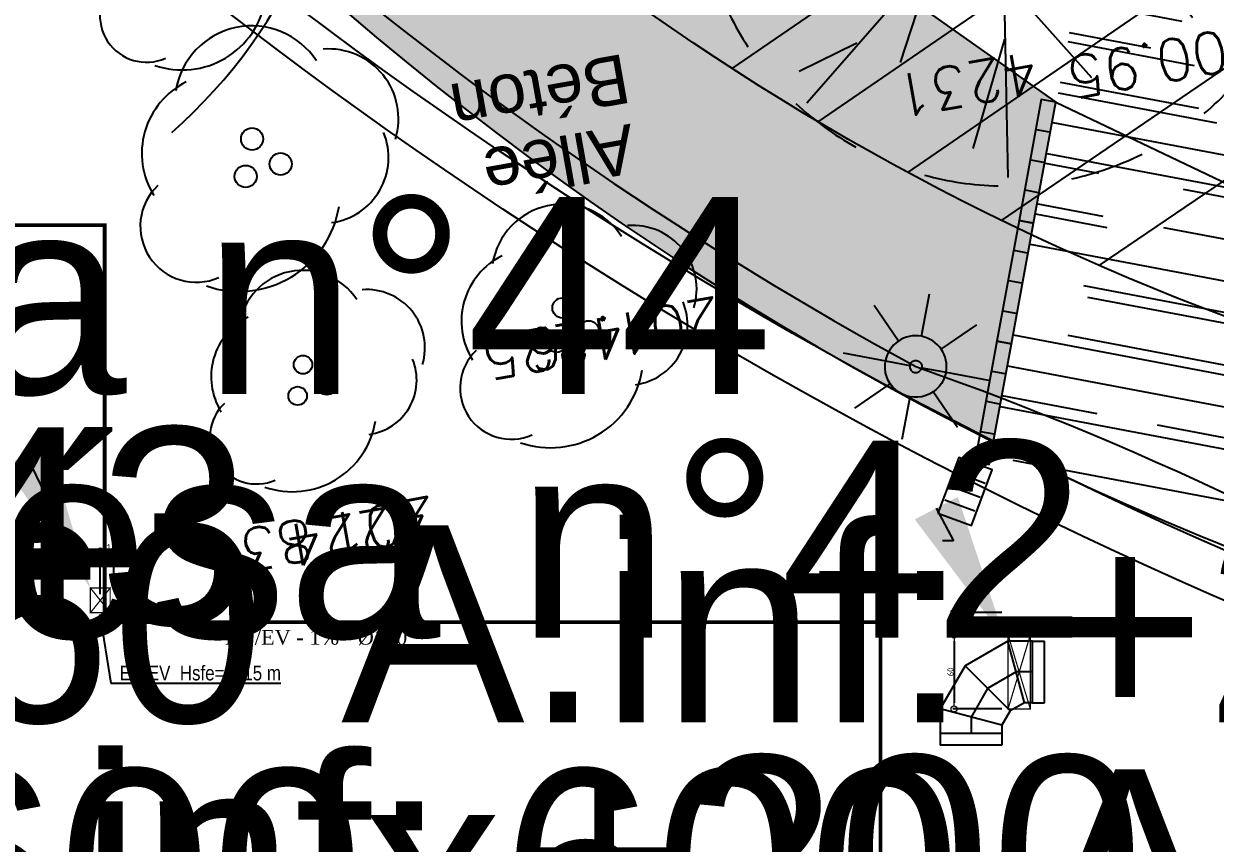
# Model space of a CAD drawing. Extents: x -2313930 to 3286427, y -3858277 to 2572692.
# Drawn here: x 475589 to 485261, y -326535 to -319879 of the extents above; entities that cross this region are included whole.
import ezdxf
from ezdxf import colors
from ezdxf.entities.mleader import LeaderData, LeaderLine
from ezdxf.enums import TextEntityAlignment as Align
from ezdxf.lldxf.tags import DXFTag
from ezdxf.math import Vec2, Vec3

# ---------------------------------------------------------------- set-up
doc = ezdxf.new("R2010")
doc.units = 0
doc.linetypes.add('prlm_eu', pattern=[2, 1.25, -0.25, 0.25, -0.25])
for name, color, linetype, lineweight in [('_GAZELEC-RESERVATION', 1, 'Continuous', 18), ('_GAZELEC-RESERVATION 2', 132, 'Continuous', 18), ('Fond topo - P', 252, 'Continuous', 50), ('Fond topo - VOI', 252, 'Continuous', 25)]:
    doc.layers.add(name, color=color, linetype=linetype, lineweight=lineweight)
for name, color, linetype in [('Fond topo - ASS', 252, 'Continuous'), ('Fond topo - ESPACE_BOISE', 252, 'Continuous'), ('Fond topo - VEG', 252, 'Continuous'), ('Fond topo - VOI_TXT', 252, 'Continuous'), ('Fond topo - Z_500', 252, 'Continuous'), ('prlm-EAU-EUEV', 25, 'Continuous'), ('prlm-VMC', 93, 'Continuous'), ('prlm-VRD', 2, 'Continuous'), ('SA - arbre', 252, 'Continuous'), ('SA - arbuste', 252, 'Continuous'), ('SA - béton balayé', 252, 'Continuous'), ('SA - EBC', 252, 'Continuous'), ('SA - ECL-réso', 252, 'Eclairage public'), ('SA - EP-réso', 252, 'EP'), ('SA - EU-réso', 252, 'EU'), ('SA - limite revêtement', 252, 'Continuous')]:
    doc.layers.add(name, color=color, linetype=linetype)
for name, color, linetype, plot in [('Fond topo - N', 252, 'Continuous', False), ('Fond topo - NCACHE', 252, 'Continuous', False), ('Fond topo - ZCACHE', 252, 'Continuous', False)]:
    doc.layers.add(name, color=color, linetype=linetype, plot=plot)
doc.styles.add('2000_ARIAL', font='arial.ttf', dxfattribs={"height": 0.400000006})
doc.styles.add('ISO', font='isocp2.shx')
doc.styles.add('Lignes', font='arial.ttf', dxfattribs={"height": 0.35})
doc.styles.add('prlm-eau-euev', font='pala.ttf', dxfattribs={"height": 18})
doc.styles.add('SIMPLEX', font='simplex_.ttf', dxfattribs={"height": 1.25})
doc.styles.get("Standard").update_dxf_attribs({"font": 'arial.ttf'})
tags = doc.linetypes.add('Eclairage public', pattern='A,5,-0.25,["ECL",Lignes,S=1,R=0,X=0,Y=-0.18],-1.25', length=6.5).pattern_tags.tags
tags[15:16] = [DXFTag(74, 4), DXFTag(75, 0), DXFTag(340, '0'), DXFTag(46, 0.0), DXFTag(50, 0.0), DXFTag(44, 0.0), DXFTag(45, 0.0)]
tags[4:5] = [DXFTag(74, 4), DXFTag(75, 0), DXFTag(340, '0'), DXFTag(46, 0.0), DXFTag(50, 0.0), DXFTag(44, 0.0), DXFTag(45, 0.0)]
tags = doc.linetypes.add('EP', pattern='A,5,-0.25,["EP",Lignes,S=1,R=0,X=0,Y=-0.18],-1.25', length=6.5).pattern_tags.tags
tags[15:16] = [DXFTag(74, 4), DXFTag(75, 0), DXFTag(340, '0'), DXFTag(46, 0.0), DXFTag(50, 0.0), DXFTag(44, 0.0), DXFTag(45, 0.0)]
tags[4:5] = [DXFTag(74, 4), DXFTag(75, 0), DXFTag(340, '0'), DXFTag(46, 0.0), DXFTag(50, 0.0), DXFTag(44, 0.0), DXFTag(45, 0.0)]
tags = doc.linetypes.add('EU', pattern='A,5,-0.25,["EU",Lignes,S=1,R=0,X=0,Y=-0.18],-1.25', length=6.5).pattern_tags.tags
tags[15:16] = [DXFTag(74, 4), DXFTag(75, 0), DXFTag(340, '0'), DXFTag(46, 0.0), DXFTag(50, 0.0), DXFTag(44, 0.0), DXFTag(45, 0.0)]
tags[4:5] = [DXFTag(74, 4), DXFTag(75, 0), DXFTag(340, '0'), DXFTag(46, 0.0), DXFTag(50, 0.0), DXFTag(44, 0.0), DXFTag(45, 0.0)]
tags = doc.linetypes.add('L1', pattern=[1.0000000298023224, 0.6000000238418579, -0.4000000059604645]).pattern_tags.tags
tags[6:7] = [DXFTag(74, 4), DXFTag(75, 0), DXFTag(340, '0'), DXFTag(46, 0.0), DXFTag(50, 0.0), DXFTag(44, 0.0), DXFTag(45, 0.0)]
tags[4:5] = [DXFTag(74, 4), DXFTag(75, 0), DXFTag(340, '0'), DXFTag(46, 0.0), DXFTag(50, 0.0), DXFTag(44, 0.0), DXFTag(45, 0.0)]
tags = doc.linetypes.add('L16', pattern=[0.37500001490116125, 0.300000011920929, -0.07500000298023224]).pattern_tags.tags
tags[6:7] = [DXFTag(74, 4), DXFTag(75, 0), DXFTag(340, '0'), DXFTag(46, 0.0), DXFTag(50, 0.0), DXFTag(44, 0.0), DXFTag(45, 0.0)]
tags[4:5] = [DXFTag(74, 4), DXFTag(75, 0), DXFTag(340, '0'), DXFTag(46, 0.0), DXFTag(50, 0.0), DXFTag(44, 0.0), DXFTag(45, 0.0)]
doc.dimstyles.new('50_INT', dxfattribs={"dimtxt": 50, "dimasz": 50, "dimexe": 10, "dimexo": 50, "dimgap": 5, "dimtad": 1, "dimdec": 0, "dimlfac": 0.1, "dimdsep": 46, "dimtxsty": 'ISO', "dimblk1": 'DOTBLANK', "dimblk2": 'DOTBLANK', "dimsah": 1, "dimcen": 25, "dimclrd": 4, "dimclre": 4, "dimadec": 0, "dimazin": 0, "dimtfac": 1, "dimtdec": 0, "dimtmove": 2, "dimatfit": 3, "dimldrblk": 'DOTBLANK', "dimfxl": 50, "dimtolj": 1, "dimtzin": 0, "dimarcsym": 0})
doc.dimstyles.new('ISO-25', dxfattribs={"dimtxt": 2.5, "dimasz": 2.5, "dimexe": 1.25, "dimexo": 0.625, "dimtad": 1, "dimtxsty": 'Standard', "dimcen": 2.5, "dimadec": 0, "dimazin": 0, "dimtfac": 1, "dimtmove": 0, "dimatfit": 3, "dimfxl": 1, "dimarcsym": 0})
pattern_1 = [(349.2763985886067, (-277130161.1279894, -473864756.7787022), (117.3825536141096, 28.65896207176165), [749.9999999999999, -99.99999999999999, 250, -49.99999999999999]), (349.2763985886067, (-277130091.1375459, -473864744.5890418), (-36.75306622226226, 74.64222748057564), [150, -16.5, 299.9999999999999, -37.49999999999999]), (349.2763985886067, (-277130128.6565508, -473864719.6726964), (261.6928111209335, -15.46358973923611), [399.9999999999999, -69.99999999999999, 200, -49.99999999999999])]

# ---------------------------------------------------------------- blocks, each defined once
blk = doc.blocks.new('xi.c500-90')
at = {"layer": 'prlm-VMC'}
for p, q in [((29.903810567665, 84.523809523811), (-4.903810567668188, 64.42762009147555)), ((43.30127018922349, 34.52380952380963), (29.903810567665, 84.52380952380963)), ((50, 84.523809523811), (29.903810567665, 84.523809523811)), ((50, 84.52380952380963), (59.52380952381009, 84.52380952380963)), ((50, 34.52380952380963), (50, 84.52380952380963)), ((59.52380952381009, 34.52380952380963), (59.52380952381009, 84.52380952380963)), ((-4.903810567668188, 64.42762009147555), (-25, 29.61999895614372)), ((31.69872981077606, 27.82507971303176), (-4.90381056766546, 64.42762009147646)), ((36.60254037844106, 59.523809523811), (13.39745962155575, 46.12634990225388)), ((50, 59.523809523811), (36.60254037844106, 59.523809523811)), ((13.39745962155575, 46.12634990225388), (0, 22.92126914536493)), ((25, 16.22253933458796), (-25, 29.61999895614326)), ((-25, 29.61999895614372), (-25, 9.523809523810996)), ((43.30127018921712, 34.523809523811), (31.69872981077606, 27.82507971303039)), ((50, 34.523809523811), (43.30127018921712, 34.523809523811)), ((50, 34.52380952380963), (59.52380952381009, 34.52380952380963)), ((0, 22.92126914536493), (0, 9.523809523810996)), ((31.69872981077606, 27.82507971303039), (25, 16.22253933458705)), ((25, 16.22253933458705), (25, 9.523809523810996)), ((-25, 9.523809523810996), (-25, 0)), ((25, 9.523809523809632), (-25, 9.523809523809632)), ((25, 0), (-25, 0)), ((25, 9.523809523809632), (25, 0))]:
    blk.add_line(p, q, dxfattribs=at)
blk = doc.blocks.new('_DOTBLANK')
at = {"color": 0, "linetype": 'ByBlock'}
blk.add_line((-0.5, 0), (-1, 0), dxfattribs=at)
blk.add_circle((0, 0), 0.5, dxfattribs=at)
blk = doc.blocks.new('*D190')
at = {"layer": '_GAZELEC-RESERVATION 2', "color": 4, "lineweight": -2, "transparency": 16777216}
for p, q in [((476160.11288038, -324160.7908965196), (476110.11288038, -324160.7908965196)), ((476210.11288038, -324512.7069850537), (476210.11288038, -324150.7908965196)), ((476210.11288038, -324160.7908965196), (476320.1066059944, -324160.7908965196)), ((476320.1066059944, -324412.7000838377), (476320.1066059944, -324150.7908965196)), ((476370.1066059944, -324160.7908965196), (476420.1066059944, -324160.7908965196))]:
    blk.add_line(p, q, dxfattribs=at)
at = {"layer": '_GAZELEC-RESERVATION 2', "color": 4, "lineweight": -2, "transparency": 16777216, "xscale": 50, "yscale": 50, "zscale": 50}
blk.add_blockref('_DOTBLANK', (476210.11288038, -324160.7908965196), dxfattribs=at)
at = {"layer": '_GAZELEC-RESERVATION 2', "color": 4, "lineweight": -2, "transparency": 16777216, "xscale": 50, "yscale": 50, "zscale": 50, "rotation": 180}
blk.add_blockref('_DOTBLANK', (476320.1066059944, -324160.7908965196), dxfattribs=at)
at = {"layer": '_GAZELEC-RESERVATION 2', "color": 0, "transparency": 16777216, "insert": (476265.1097431872, -324130.7908965196), "char_height": 50, "attachment_point": 5, "style": 'ISO'}
blk.add_mtext('\\A1;11', dxfattribs=at)
blk = doc.blocks.new('*D192')
at = {"layer": '_GAZELEC-RESERVATION 2', "color": 4, "lineweight": -2, "transparency": 16777216}
for p, q in [((483530.3035694594, -324844.1895490258), (483131.8425151459, -324844.1895490258)), ((483141.8425151459, -324894.1895490258), (483141.8425151459, -325394.2008422466)), ((483530.3035694594, -325444.2008422466), (483131.8425151459, -325444.2008422466))]:
    blk.add_line(p, q, dxfattribs=at)
at = {"layer": '_GAZELEC-RESERVATION 2', "color": 4, "lineweight": -2, "transparency": 16777216, "xscale": 50, "yscale": 50, "zscale": 50}
for p, rotation in [((483141.8425151459, -324844.1895490258), 90), ((483141.8425151459, -325444.2008422466), 270)]:
    blk.add_blockref('_DOTBLANK', p, dxfattribs=dict(at, rotation=rotation))
at = {"layer": '_GAZELEC-RESERVATION 2', "color": 0, "transparency": 16777216, "insert": (483111.842515146, -325144.1951956362), "char_height": 50, "attachment_point": 5, "rotation": 90, "style": 'ISO'}
blk.add_mtext('\\A1;60', dxfattribs=at)
blk = doc.blocks.new('*D193')
at = {"layer": '_GAZELEC-RESERVATION 2', "color": 4, "lineweight": -2, "transparency": 16777216}
for p, q in [((483530.2733341438, -324662.2445805236), (483131.8425151459, -324662.2445805236)), ((483141.8425151459, -324794.2008422466), (483141.8425151459, -324712.2445805236)), ((483530.3035694594, -324844.2008422466), (483131.8425151459, -324844.2008422466))]:
    blk.add_line(p, q, dxfattribs=at)
at = {"layer": '_GAZELEC-RESERVATION 2', "color": 4, "lineweight": -2, "transparency": 16777216, "xscale": 50, "yscale": 50, "zscale": 50}
for p, rotation in [((483141.8425151459, -324662.2445805236), 90), ((483141.8425151459, -324844.2008422466), 270)]:
    blk.add_blockref('_DOTBLANK', p, dxfattribs=dict(at, rotation=rotation))
at = {"layer": '_GAZELEC-RESERVATION 2', "color": 0, "transparency": 16777216, "insert": (483111.842515146, -324753.2227113851), "char_height": 50, "attachment_point": 5, "rotation": 90, "style": 'ISO'}
blk.add_mtext('\\A1;18', dxfattribs=at)
blk = doc.blocks.new('Candélabre', base_point=(-13.42592592600001, -9.391534390999993))
for points in [[(-13.67592592600001, -9.391534390999993, -1), (-13.17592592600001, -9.391534390999993), (-13.37592592600001, -9.391534390999993, 1), (-13.475925926, -9.391534390999993)], [(-13.67592592600001, -9.391534390999993, -1), (-13.17592592600001, -9.391534390999993), (-13.37592592600001, -9.391534390999993, 1), (-13.475925926, -9.391534390999993)], [(-13.67592592600001, -9.391534390999993), (-13.475925926, -9.391534390999993, 1), (-13.37592592600001, -9.391534390999993), (-13.17592592600001, -9.391534390999993, -1)], [(-13.67592592600001, -9.391534390999993), (-13.475925926, -9.391534390999993, 1), (-13.37592592600001, -9.391534390999993), (-13.17592592600001, -9.391534390999993, -1)]]:
    blk.add_hatch(color=250).paths.add_polyline_path(points)
at = {"linetype": 'Continuous', "flags": 128}
for points in [[(-13.42592592600001, -9.141534390999993), (-13.42592592600001, -8.791534391999988)], [(-13.60270262100001, -9.214757695999992), (-13.850189994, -8.967270322999994)], [(-13.24914923200001, -9.214757696999996), (-13.001661857, -8.96727032199999)], [(-14.02592592600001, -9.391534390999993), (-13.67592592600001, -9.391534390999993)], [(-13.17592592600001, -9.391534390999993), (-12.825925927, -9.391534390999993)], [(-13.85018999600001, -9.815798461), (-13.60270262200001, -9.568311086999998)], [(-13.00166185800001, -9.815798458999993), (-13.249149231, -9.568311085999994)], [(-13.42592592600001, -9.991534390999988), (-13.42592592600001, -9.641534390999993)]]:
    blk.add_lwpolyline(points, dxfattribs=at)
for points in [[(-13.67592592600001, -9.391534390999993), (-13.475925926, -9.391534390999993, -1), (-13.37592592600001, -9.391534390999993), (-13.17592592600001, -9.391534390999993, 1)], [(-13.67592592600001, -9.391534390999993), (-13.475925926, -9.391534390999993, 1), (-13.37592592600001, -9.391534390999993), (-13.17592592600001, -9.391534390999993, -1)]]:
    blk.add_lwpolyline(points, format="xyb", close=True, dxfattribs=at)
blk = doc.blocks.new('ASS07')
at = {"ltscale": 2}
for p, q in [((-0.25, -0.45), (-0.25, 0.4500000000000001)), ((0, -0.45), (0, 0.4500000000000001)), ((0.25, -0.45), (0.25, 0.4500000000000001))]:
    blk.add_line(p, q, dxfattribs=at)
at = {"ltscale": 2, "flags": 128}
blk.add_lwpolyline([(0.5, -0.5), (0.5, 0.5), (-0.5, 0.5), (-0.5, -0.5)], close=True, dxfattribs=at)
blk = doc.blocks.new('PTOPO')
at = {"layer": 'Fond topo - NCACHE', "style": 'SIMPLEX'}
blk.add_attdef('MAT', text='', height=0.34, dxfattribs=at).set_placement((0.09999999986030161, -0.09999999962747097), align=Align.TOP_LEFT)
at = {"layer": 'Fond topo - ZCACHE', "style": 'SIMPLEX'}
blk.add_attdef('ALT', (0.09999999986030161, 0.09999999962747097), '', height=0.34, dxfattribs=at)
blk = doc.blocks.new('RESINEUX')
at = {"ltscale": 2}
blk.add_ellipse((-0.271161699, 0.231851691), major_axis=(-0.148487321, 0.148487321), ratio=0.999999999999426, start_param=1.039500649605982, end_param=1.948537937165391, dxfattribs=at)
blk = doc.blocks.new('VEG12')
at = {"ltscale": 2}
for p, q in [((0.01815258799999997, 0.057406781), (0.100441039, 0.47293725)), ((0.05749608, 0.253444298), (0.145517598, 0.414706841)), ((0.037902722, 0.15845596), (-0.06593155700000003, 0.344147082)), ((-0.158788295, 0.086017079), (-0.245985314, 0.284587218)), ((0.04981112299999996, 0.033821695), (0.391570728, 0.285894318)), ((0.143890955, 0.107467204), (0.230033352, 0.253971609)), ((0.2917471699999999, 0.208620217), (0.392372872, 0.233301274)), ((-0.05229389700000003, 0.02983962500000001), (-0.383643778, 0.204631851)), ((-0.25001839, 0.135126714), (-0.3755999820000001, 0.091127132)), ((0.122915307, -0.02992704099999999), (0.317230371, 0.05540147100000001)), ((0.057557527, -0.01766878999999999), (0.411943876, -0.08413611500000001)), ((-0.05265807700000003, -0.029192154), (-0.412380265, -0.256628677)), ((-0.09359106700000003, -0.049762263), (-0.2956446150000001, -0.04653133200000001)), ((0.01825986499999999, -0.057372749), (0.107637982, -0.4128258760000001)), ((0.184132294, -0.04763066399999999), (0.323120213, -0.192805613)), ((-0.151821475, -0.09483882200000002), (-0.2999525240000001, -0.315936062)), ((0.02259491799999996, -0.07955337300000001), (0.001649748999999978, -0.36183712)), ((0.05371548199999998, -0.188497704), (0.197263789, -0.356749422))]:
    blk.add_line(p, q, dxfattribs=at)
for start, end in [(90, 103.8461539085843), (62.30769199853572, 76.15384597947835), (117.6923078993823, 131.5384619204946), (34.61538499867542, 48.46153799321151), (145.3846149358338, 159.2307690506909), (6.923076979206323, 20.76923090842763), (173.0769230068974, 186.9230769931026), (339.2307689837768, 353.0769230207937), (200.7692310571047, 214.6153850641662), (311.5384620067885, 325.3846150013246), (228.4615380795054, 242.3076921006177), (283.8461540205217, 297.6923080014643), (256.1538460914157, 270)]:
    blk.add_arc((0, 0), 0.496982058, start, end, dxfattribs=at)
blk = doc.blocks.new('A$C1F970F0F')
at = {"layer": 'SA - béton balayé'}
h = blk.add_hatch(dxfattribs=at)
h.set_pattern_fill('BETON_BALAYE', color=256, scale=49.99999999999999, angle=-10.72360141139323, style=0, pattern_type=2)
h.set_pattern_definition(pattern_1)
edge = h.paths.add_edge_path()
edge.add_line((-3029.358420432381, 2725.663300409979), (-3176.503412120477, 2699.68824411886))
edge.add_line((-3176.503412120477, 2699.68824411886), (-3197.938926788104, 2817.762816654752))
edge.add_line((-3197.938926788104, 2817.762816654752), (-2585.414526747907, 2927.205998263748))
edge.add_line((-2585.414526747906, 2927.205998263748), (-2578.826355698741, 2888.03185968563))
edge.add_line((-2578.826355698741, 2888.03185968563), (-1904.134724859205, 2936.930201529326))
edge.add_line((-1904.134724859205, 2936.930201529326), (-556.7846852388789, 3176.476094804919))
edge.add_arc((-574.2892230096678, 3274.932131851878), 100.0000003678063, 280.0812987824421, 378.0302388281741)
edge.add_arc((1605.009413828708, 4000.887508871435), 2197.033974330638, 193.9407361550014, 198.4415558139132, ccw=False)
edge.add_line((-527.3118890800722, 3471.582166447442), (-688.4548001430187, 4457.417421807394))
edge.add_arc((-1789.293175567613, 4303.567778650573), 1111.537152553589, 7.955943186170549, 45.96465422619263)
edge.add_arc((19.33927830369248, 6251.945001042874), 1547.302139566071, 192.879059078743, 227.9674271135737, ccw=False)
edge.add_line((-1489.03695480859, 5907.060889278498), (-1560.044395075191, 6307.792480241876))
edge.add_line((-1560.044395075191, 6307.792480241875), (-1284.318385454477, 6356.528171834126))
edge.add_line((-1284.318385454477, 6356.528171834125), (-1215.319194815332, 5966.159823136683))
edge.add_arc((19.3392790080029, 6251.94500138343), 1267.302140410601, 193.0326782619799, 228.1653141634967)
edge.add_arc((-1789.293174348239, 4303.567779083163), 1391.537151259583, 7.955943178051314, 46.18746477798038, ccw=False)
edge.add_line((-411.1498586048565, 4496.172671736105), (-275.2797675438888, 3639.964293068523))
edge.add_arc((3153.449018752114, 4499.098145884332), 3534.726590138055, 194.066934089328, 205.9179933813439)
edge.add_arc((1360.60453142281, 3627.843744498979), 1541.393806160593, 205.917993299705, 223.4935397732298)
edge.add_arc((5328.644473156121, 7392.522830198402), 7011.142392459067, 223.4935397712739, 227.6166324867172)
edge.add_line((602.5175779411827, 2213.735113210599), (898.3231051051232, 2004.633868360899))
edge.add_line((898.3231051051231, 2004.633868360899), (847.6940603821262, 1728.843869632567))
edge.add_arc((1998.283496401869, 4025.384621252822), 2568.648569604794, 204.8031901930446, 243.3886814322684, ccw=False)
edge.add_arc((-512.7503180231788, 2859.286821588871), 199.9999996293523, 26.27723080957601, 100.08129874951)
edge.add_line((-547.7593932520969, 3056.198894580915), (-1889.254979973833, 2817.69386697183))
edge.add_line((-1889.254979973833, 2817.69386697183), (-1913.538162964921, 2815.933940840666))
edge.add_line((-1913.538162964921, 2815.933940840666), (-2036.659527240996, 1231.702232686619))
edge.add_line((-2036.659527240996, 1231.702232686619), (-2036.482519291774, 133.7400379066587))
edge.add_arc((-1936.482520511362, 133.7561594007732), 100.0000000799253, 180.0092369357546, 270.0092369145096)
edge.add_line((-1936.466399054336, 33.7561606747783), (-1436.448871649034, 33.83677102289278))
edge.add_line((-1436.448871649034, 33.83677102289275), (-1436.428442326689, -86.1632271734652))
edge.add_line((-1436.42844232669, -86.1632271734652), (-1936.447053287466, -86.24383772407744))
edge.add_arc((-1936.482520706155, 133.7561592480878), 219.9999998311147, 180.0092368832574, 270.00923697005237, ccw=False)
edge.add_line((-2156.482517686297, 133.7206921626651), (-2156.660235340263, 1236.084975973609))
edge.add_line((-2156.660235340263, 1236.084975973609), (-2034.581792946551, 2807.161291871891))
edge.add_line((-2034.581792946552, 2807.16129187189), (-3029.358420432381, 2725.663300409979))
h = blk.add_hatch(dxfattribs=at)
h.set_pattern_fill('BETON_BALAYE', color=256, scale=49.99999999999999, angle=-10.72360141139323, style=0, pattern_type=2)
h.set_pattern_definition(pattern_1)
edge = h.paths.add_edge_path()
edge.add_line((847.6940603821262, 1728.843869632567), (898.3231435302033, 2004.634077768478))
edge.add_line((898.3231435302033, 2004.634077768478), (1143.547512896615, 1887.824205350663))
edge.add_arc((4476.755824987884, 9877.66301907342), 8657.2398558123, 247.3550337200921, 251.1659104121369)
edge.add_line((1681.948853588895, 1683.954706367697), (2114.845544182086, 1578.014617527221))
edge.add_line((2114.845544182086, 1578.014617527221), (2515.75612138621, 1462.263694100857))
edge.add_line((2515.756121386211, 1462.263694100857), (2910.512600857043, 1321.392171708825))
edge.add_line((2910.512600857042, 1321.392171708825), (3516.952153602056, 1025.948174333774))
edge.add_line((3516.952153602057, 1025.948174333774), (3901.18493073026, 864.3683669144352))
edge.add_line((3901.18493073026, 864.3683669144351), (4241.50575886574, 689.604471750609))
edge.add_line((4241.50575886574, 689.604471750609), (4497.895798403801, 355.9948476230381))
edge.add_line((4497.895798403801, 355.994847623038), (4533.966147712257, 237.5404283702045))
edge.add_line((4533.966147712256, 237.5404283702045), (4447.604671371961, 174.518334859205))
edge.add_line((4447.604671371962, 174.518334859205), (4252.599676299415, 32.25277447435795))
edge.add_line((4252.599676299415, 32.25277447435792), (4156.386231026273, 172.6365710435619))
edge.add_line((4156.386231026273, 172.6365710435621), (4040.701065253342, 314.6279718482957))
edge.add_arc((2593.341206284507, -915.257701528077), 1899.333917701345, 40.3560274261332, 48.35494902153538)
edge.add_arc((3119.873794743065, -323.1481797241233), 1106.976515683048, 48.35494958933642, 58.83868760046816)
edge.add_arc((1167.260114931724, -3661.781614552744), 4974.593107277497, 59.49169731789545, 62.50643056691179)
edge.add_arc((-2920.322800602558, -11460.20645120262), 13779.33748696329, 62.39912395488075, 64.37236637248444)
edge.add_arc((1655.842150793314, -1920.823136313695), 3199.114441546418, 64.37236634929735, 68.46827945017714)
edge.add_arc((976.9509503048961, -3641.494662512886), 5048.872199517636, 68.46827948602746, 70.96729572643876)
edge.add_line((2623.427559794691, 1131.368761205476), (2431.022144464181, 1192.66281336526))
edge.add_line((2431.022144464181, 1192.66281336526), (1971.332810029389, 1322.799841070266))
edge.add_arc((1942.135028901925, 1227.157331528015), 100.0000002715342, 73.02359818588538, 148.1771649215559)
edge.add_line((1857.166767790674, 1279.88677928664), (1629.491566616614, 913.0108329463187))
edge.add_arc((1714.459827979506, 860.2813851400383), 100.0000005249397, 148.1771649743808, 180.4836279277611)
edge.add_line((1614.463389873035, 859.4373051895686), (1615.851753593793, 694.9607727230351))
edge.add_line((1615.851753593793, 694.9607727230351), (1465.851753458937, 694.3277211018518))
edge.add_line((1465.851753458937, 694.3277211018518), (1464.468733616605, 858.1711849032274))
edge.add_arc((1714.459829404081, 860.2813851546173), 250.0000018362474, 148.1771651838876, 180.4836280127426, ccw=False)
edge.add_line((1502.039175040556, 992.1050041879063), (1716.403353701119, 1337.5315612539))
edge.add_arc((1673.919223351382, 1363.896285094222), 49.99999994749897, 328.177164835115, 432.2428484475834)
edge.add_arc((3542.147321807592, 7380.693577605962), 6250.170695921803, 249.6004148205551, 252.7543820270024, ccw=False)
edge.add_line((1363.554939353563, 1522.505379938917), (1104.398892733353, 1617.71836989428))
edge.add_arc((1990.420094553901, 4016.529160534171), 2557.210742071507, 243.4573258881201, 249.7278614161875, ccw=False)
at = {"layer": 'SA - EBC'}
h = blk.add_hatch(dxfattribs=at)
h.set_pattern_fill('_USER', color=256, scale=74.99999999999999, angle=-325.7236014113932, style=0, pattern_type=0)
h.set_pattern_definition([(34.27639858860678, (-277130161.1279894, -473864756.7787022), (-42.238928459823, 61.97477650275113), [])])
edge = h.paths.add_edge_path()
edge.add_line((5801.470568619522, -3162.013069131843), (4083.559282644929, -3271.123614088357))
edge.add_line((4083.559282644929, -3271.123614088356), (4014.481307725509, -3717.332461968055))
edge.add_line((4014.48130772551, -3717.332461968055), (3135.517961824245, -3810.19300101904))
edge.add_line((3135.517961824245, -3810.19300101904), (2274.245008604417, -3693.648081323564))
edge.add_line((2274.245008604417, -3693.648081323564), (1554.636776175834, -3420.099318784944))
edge.add_arc((2508.775769578408, -2315.674454232369), 1459.498372788833, 157.1868533427094, 229.1754823893534, ccw=False)
edge.add_arc((1966.013830892235, -2087.371785851423), 870.6752834691503, 94.3015183869224, 157.1868533106914, ccw=False)
edge.add_line((1900.708697991695, -1219.149067345796), (2859.239020416566, -1223.495634912559))
edge.add_arc((3100.860739749298, 1265.329539486049), 2500.526305395239, 264.4549516394795, 302.9422754293212)
edge.add_arc((4209.331858878893, -445.3369775435177), 462.1229708170858, 302.9422754305585, 376.8336969250394)
edge.add_arc((2214.122706379954, -1049.006753214115), 2546.655714682971, 16.8336969158998, 38.14703645440247)
edge.add_arc((3041.32627014761, -399.2990096244524), 1494.806919462396, 38.14703657403813, 72.97328584086019)
edge.add_line((3479.031970107599, 1029.988031775616), (2182.437305702805, 1414.38613606858))
edge.add_line((2182.437305702805, 1414.38613606858), (1056.590900019184, 1822.819186472099))
edge.add_arc((1766.412018482452, 3779.442320525911), 2081.398594438606, 212.7495497786225, 250.0603089288685, ccw=False)
edge.add_line((15.86575126143373, 2653.472571668582), (-104.0907319930869, 3091.26353710603))
edge.add_line((-104.0907319930869, 3091.26353710603), (-169.6986146466322, 3639.54836895815))
edge.add_line((-169.6986146466322, 3639.548368958149), (-35.58090533515337, 6158.014854826562))
edge.add_arc((-194.3533792400212, 7143.826589584332), 998.5156357593988, 279.1493507374978, 373.962283499627)
edge.add_arc((2392.201579171132, 7786.918955579627), 1666.786287877102, 172.6269749467245, 193.9622835974407, ccw=False)
edge.add_arc((-45.50651600643437, 8102.354993671941), 791.2455775503726, -7.373025019439765, 16.43829965925021)
edge.add_line((713.3969204091394, 8326.263765657093), (486.7428317772967, 9142.81155059313))
edge.add_line((486.7428317772967, 9142.811550593131), (1338.845530021721, 9564.23852196786))
edge.add_line((1338.845530021721, 9564.23852196786), (1632.623584095551, 8945.24637913095))
edge.add_line((1632.623584095551, 8945.246379130947), (1394.029444699765, 8829.874494032001))
edge.add_line((1394.029444699765, 8829.874494032001), (1731.997733793977, 8131.230781666551))
edge.add_arc((1233.216649704336, 7889.945865525577), 554.0766919865823, -19.640967550384175, 25.815335324856676, ccw=False)
edge.add_line((1755.055695752756, 7703.706797235046), (1558.214479468655, 6807.520788570679))
edge.add_line((1558.214479468655, 6807.52078857068), (1570.021725572625, 6609.158708993335))
edge.add_line((1570.021725572625, 6609.158708993335), (1852.913141606868, 5734.125706863067))
edge.add_line((1852.913141606869, 5734.125706863067), (2726.748207475315, 4020.986816292172))
edge.add_line((2726.748207475315, 4020.986816292172), (3802.352916265851, 4004.947770972833))
edge.add_arc((8355.58168857983, 5950.706307988518), 4951.552134169374, 203.138762427905, 230.8301436200186)
edge.add_arc((13583.66465597079, 12367.85935474512), 13228.79229856088, 230.8301435441083, 233.1638398044412)
edge.add_line((5652.622255943647, 1780.153648245416), (4998.697813068342, 1820.441475819727))
edge.add_line((4998.697813068342, 1820.441475819727), (4863.841220233488, 767.0816613875431))
edge.add_line((4863.841220233488, 767.0816613875434), (5595.355488733695, 631.185878681516))
edge.add_line((5595.355488733695, 631.1858786815158), (5852.747939948536, -2020.707044821664))
edge.add_line((5852.747939948536, -2020.707044821665), (5881.394298709887, -2966.563612924887))
edge.add_line((5881.394298709887, -2966.563612924887), (5801.470568619523, -3162.013069131842))
at = {"layer": 'Fond topo - ESPACE_BOISE', "linetype": 'L1', "ltscale": 2, "flags": 128}
blk.add_lwpolyline([(5801.470568619522, -3162.013069131843), (4083.559282644929, -3271.123614088356), (4014.48130772551, -3717.332461968055), (3135.517961824245, -3810.19300101904), (2274.245008604417, -3693.648081323564), (1554.636776175834, -3420.099318784944, -0.3248648439675891), (1163.447808694293, -1749.787382690587, -0.2814891279475962), (1900.708697991695, -1219.149067345796), (2859.239020416566, -1223.495634912559, 0.1695292870025676), (4460.631470672048, -833.159289007697, 0.3340686001642133), (4651.652558133293, -311.5085830883972, 0.09326601102169153), (4216.884593398947, 524.0158635944096, 0.153138720952933), (3479.031970107599, 1029.988031775616), (2182.437305702805, 1414.38613606858), (1056.590900019184, 1822.819186472099, -0.1642525569996709), (15.86575126143373, 2653.472571668582), (-104.0907319930869, 3091.26353710603), (-169.6986146466322, 3639.548368958149), (-35.58090533515337, 6158.014854826562, 0.4390366150430304), (774.660880078399, 7384.751557306568, -0.09336270405047195), (739.1967976091219, 8000.81547627212, 0.104271961321091), (713.3969204091394, 8326.263765657093), (486.7428317772967, 9142.811550593131), (1338.845530021721, 9564.23852196786), (1632.623584095551, 8945.246379130947), (1394.029444699765, 8829.874494032001), (1731.997733793977, 8131.23078166655, -0.2009829630843761), (1755.055695752756, 7703.706797235046), (1558.214479468655, 6807.52078857068), (1570.021725572625, 6609.158708993335), (1852.913141606869, 5734.125706863067), (2726.748207475315, 4020.986816292172), (3802.352916265851, 4004.947770972833, 0.121417881002313), (5228.074839294609, 2111.882341611708, 0.01018302282179253), (5652.622255943647, 1780.153648245416), (4998.697813068342, 1820.441475819727), (4863.841220233488, 767.0816613875434), (5595.355488733695, 631.1858786815158), (5852.747939948536, -2020.707044821665), (5881.394298709887, -2966.563612924887)], format="xyb", close=True, dxfattribs=at)
at = {"layer": 'Fond topo - VOI', "linetype": 'L16', "ltscale": 2, "flags": 128}
blk.add_lwpolyline([(-410.4573954082604, 4496.281983435452), (-275.2797675438889, 3639.964293068524, 0.05175614001462255), (-25.75674943525667, 2954.12476405697, 0.07683847699775821), (242.3973429298351, 2566.944338701083, 0.01799232695016924), (602.5175779411827, 2213.735113210599), (898.3231434213683, 2004.634077694301), (1143.547512896615, 1887.824205350663), (1442.276114517919, 1769.658652589777), (1681.948853588895, 1683.954706367697), (2114.845544182086, 1578.014617527221), (2515.756121386211, 1462.263694100857), (2910.512600857042, 1321.392171708825), (3516.952153602057, 1025.948174333774), (3901.184930821766, 864.3683668971058), (4241.50575886574, 689.604471750609), (4497.895798403801, 355.994847623038), (4647.689449561236, -149.636488564905), (4746.352122538518, -642.243459669855), (4898.077129065638, -1354.668971112381), (4990.027461718793, -2094.77839309662), (5021.209996846888, -2419.063814886839), (5045.042919798527, -2502.419951333245, 0.2291964161509024), (5239.005744553338, -2711.489723728723), (5354.800928152768, -2670.843148670674), (5445.831428399385, -2528.106701577661), (5524.939717540758, -2152.462322599101), (5588.808554118679, -1772.826003617761), (5596.946294726647, -1078.989912171996), (5595.427037839852, -760.3391798385524), (5607.922173153986, 21.2368958841555), (5625.650588417848, 675.8970783981483), (5679.873644702147, 1402.6777603776)], format="xyb", dxfattribs=at)
at = {"layer": 'SA - arbre', "ltscale": 3}
blk.add_arc((1290.789693612553, 1176.428645164011), 312.1199996999999, 114.6790985003963, 210.1704842050026, dxfattribs=at)
at = {"layer": 'SA - arbuste', "ltscale": 1.200000047683716}
for centre in [(245.8138361190599, 1974.790727437044), (268.9654084320998, 1954.421337086642), (240.601924193284, 1944.35900368164)]:
    blk.add_circle(centre, 9, dxfattribs=at)
at = {"layer": 'SA - arbuste', "ltscale": 1.100000023841858}
for centre in [(497.8513740913737, 1837.52725979262), (519.0736486893607, 1818.855318697601), (493.0737881136596, 1809.631513025497)]:
    blk.add_circle(centre, 8.249999999999998, dxfattribs=at)
at = {"layer": 'SA - arbuste'}
for centre in [(287.1442151216866, 1791.49265534949), (306.4371920961264, 1774.518163492525), (282.8009551835399, 1766.13288555332)]:
    blk.add_circle(centre, 7.5, dxfattribs=at)
at = {"layer": 'SA - arbuste', "ltscale": 0.800000011920929}
for centre, radius, start, end in [((160.1449955609248, 2075.024203158423), 37.90984, 133.2696686351559, 293.7521365895177), ((189.1840032024413, 2099.260695960484), 68.40896, 251.0377365927819, 350.7437825594993), ((245.645989844822, 2004.184016933606), 62.512032, 32.9049446683259, 171.1222224813845), ((308.055033913648, 1991.326557639166), 56.59152, 342.9842594908044, 94.63470451053406), ((221.0504405862685, 1963.014595072692), 64.770816, 116.3248625443805, 211.8320555822061), ((303.0552574851864, 1959.82201277842), 53.515008, 277.8831336295787, 22.28760153890703), ((200.5255115362422, 1903.93503285235), 45.49180799999999, 133.2696685009257, 293.7521367596177), ((235.3723207049526, 1933.018824233991), 82.09075199999998, 251.0377365388965, 350.7437826127198), ((497.6975150292417, 1864.471108596211), 57.302696, 32.90494453679299, 171.1222224813845), ((554.9058054030794, 1852.685104144565), 51.87555999999999, 342.9842595967367, 94.63470461757107), ((475.1515948567944, 1826.732471791242), 59.373248, 116.3248624390303, 211.8320554398716), ((287.0043432314548, 1815.987063372937), 52.09335999999999, 32.9049446683259, 171.1222224813845), ((339.0118799276335, 1805.272513855591), 47.1596, 342.9842594908044, 94.63470461757107), ((550.322677025169, 1823.805938058898), 49.055424, 277.8831334993301, 22.28760153890703), ((266.508052179772, 1781.679211806925), 53.97568, 116.3248625983236, 211.8320555073776), ((456.3370765614565, 1772.576206446194), 41.700824, 133.2696688347933, 293.7521366980839), ((334.8453996002742, 1779.018726545003), 44.59584, 277.8831336434853, 22.28760172363472), ((488.2799849637964, 1799.236348585963), 75.249856, 251.0377365927819, 350.743782506156), ((249.4039446217933, 1732.446243245664), 37.90984, 133.2696686351559, 293.7521367712873), ((278.4429522633098, 1756.682736047725), 68.40896, 251.0377365793105, 350.7437827194919)]:
    blk.add_arc(centre, radius, start, end, dxfattribs=at)
at = {"layer": 'SA - ECL-réso', "ltscale": 0.75, "elevation": 9.999999999999998e-08, "flags": 128}
blk.add_lwpolyline([(-1475.110443905265, 5766.401422545955, 0.1362120017762133), (-838.9789361074819, 4822.492392310165, -0.03575262993527941), (-599.8260445017723, 3757.456632320135, 0.08458757116206624), (-142.8597030717047, 2572.739655090864, 0.1018241665879795), (784.6364305523733, 1789.941469141512, -0.1154325763872777), (1801.014147016003, 1141.354277914741)], format="xyb", dxfattribs=at)
at = {"layer": 'SA - EP-réso', "ltscale": 0.75, "elevation": 9.999999999999998e-08, "flags": 128}
blk.add_lwpolyline([(2566.152516580046, 876.3103505561792), (2567.183615954937, 961.9083501940681, 0.3038135515548239), (2422.871377904824, 1127.726289594517), (1293.799864130439, 1498.886731004649, -0.2451589190929156), (-1104.395255167816, 4052.061781908328), (-1490.651059086209, 6224.425435984132, 0.2442911667358615), (-1508.197340965751, 6251.265406478272)], format="xyb", dxfattribs=at)
at = {"layer": 'SA - EU-réso', "ltscale": 0.75, "elevation": 9.999999999999998e-08, "flags": 128}
blk.add_lwpolyline([(2617.534404683669, 958.3520565071242, 0.02430399992714655), (2617.147610928713, 968.2506084235482, 0.3084876794272485), (2431.642292807388, 1163.244017275639), (1304.186131232575, 1535.139853239783, -0.2470799863846096), (-1058.641706458652, 4066.126741684488), (-1387.237039322209, 5924.109169990921, -0.1208395636719429), (-1366.982120749651, 6059.298974206537), (-1307.40268621278, 6189.662523912101, 0.1663501201703965), (-1302.251692345747, 6260.024822760921)], format="xyb", dxfattribs=at)
at = {"layer": 'SA - limite revêtement', "elevation": 9.999999999999998e-08, "flags": 128}
blk.add_lwpolyline([(-1436.448871649034, 33.83677102289275), (-1936.466399054336, 33.7561606747783, -0.4142135620469812), (-2036.482519291774, 133.7400379066588), (-2036.659527327642, 1231.70223222909), (-1913.538162964921, 2815.933940840666), (-1889.254979973833, 2817.69386697183), (-547.7593932520969, 3056.198894580915, -0.3336449630277845), (-333.4178316771334, 2947.829800860764, 0.1988934486659822), (1104.398889199973, 1617.718371132152)], format="xyb", dxfattribs=at)
at = {"layer": 'Fond topo - ASS', "ltscale": 2, "zscale": 99.99999999999997}
for p, xscale, yscale, rotation in [((883.4180383338089, 1956.666851996719), 99.74, 12, 79.59858265732707), ((865.4106320069852, 1858.56587878818), 99.74000000000005, 12, 79.59858265732707), ((847.4032257321494, 1760.464905854159), 99.74000000000005, 12, 79.59858265732707), ((824.6542714600214, 1688.45887312334), 48.18163026224699, 28.99999999999999, 249.5334395864027)]:
    blk.add_blockref('ASS07', p, dxfattribs=dict(at, xscale=xscale, yscale=yscale, rotation=rotation))
at = {"layer": 'Fond topo - P', "ltscale": 2}
ref = blk.add_blockref('PTOPO', (898.3231434213683, 2004.634077694301), dxfattribs=dict(at, xscale=99.99999999999994, yscale=99.99999999999994, zscale=99.99999999999994, rotation=190.0656205306617))
ref.add_attrib('MAT', '4231', dxfattribs={"layer": 'Fond topo - N', "color": 0, "ltscale": 2, "height": 33.99999999999999, "rotation": 190.0656204987762, "style": 'SIMPLEX'}).set_placement((886.7293015894686, 2012.73240044466), align=Align.TOP_LEFT)
ref.add_attrib('ALT', '200.95', (1063.345238688348, 2068.733437495041), dxfattribs={"layer": 'Fond topo - Z_500', "color": 0, "ltscale": 2, "height": 33.99999999999999, "rotation": 190.0656204987762, "style": 'SIMPLEX'})
ref = blk.add_blockref('PTOPO', (562.8597569968574, 1790.890640575356), dxfattribs=dict(at, xscale=99.99999999999994, yscale=99.99999999999994, zscale=99.99999999999994, rotation=190.0656205306617))
ref.add_attrib('MAT', '4225', dxfattribs={"layer": 'Fond topo - N', "color": 0, "ltscale": 2, "height": 33.99999999999999, "rotation": 190.0656204987762, "style": 'SIMPLEX'}).set_placement((551.2659151649577, 1798.988963325715), align=Align.TOP_LEFT)
ref.add_attrib('ALT', '201.46', (623.5881562447908, 1846.871943926002), dxfattribs={"layer": 'Fond topo - Z_500', "color": 0, "ltscale": 2, "height": 33.99999999999999, "rotation": 190.0656204987762, "style": 'SIMPLEX'})
ref = blk.add_blockref('PTOPO', (403.6619421559643, 1639.182600593317), dxfattribs=dict(at, xscale=99.99999999999994, yscale=99.99999999999994, zscale=99.99999999999994, rotation=190.0656205306617))
ref.add_attrib('MAT', '4224', dxfattribs={"layer": 'Fond topo - N', "color": 0, "ltscale": 2, "height": 33.99999999999999, "rotation": 190.0656204987762, "style": 'SIMPLEX'}).set_placement((392.0681003587231, 1647.280923526687), align=Align.TOP_LEFT)
ref.add_attrib('ALT', '201.83', (392.2416635083046, 1684.750066945129), dxfattribs={"layer": 'Fond topo - Z_500', "color": 0, "ltscale": 2, "height": 33.99999999999999, "rotation": 190.0656204987762, "style": 'SIMPLEX'})
at = {"layer": 'Fond topo - VEG', "ltscale": 2, "zscale": 99.99999999999997}
for name, p, xscale, yscale, rotation in [('RESINEUX', (75.36073756637182, 2986.082905223622), 1994.55622678985, 1994.55622678985, 116.6488402594871), ('VEG12', (857.5918947418347, 2186.702731870624), 503.1999999999997, 503.1999999999997, 192.432705982593)]:
    blk.add_blockref(name, p, dxfattribs=dict(at, xscale=xscale, yscale=yscale, rotation=rotation))
at = {"layer": 'SA - ECL-réso', "linetype": 'ByBlock', "xscale": 99.99999999999999, "yscale": 99.99999999999999, "zscale": 99.99999999999999, "rotation": 349.2763985886067}
blk.add_blockref('Candélabre', (784.6364305523733, 1789.941469141512), dxfattribs=at)
at = {"layer": 'Fond topo - VOI_TXT', "style": '2000_ARIAL'}
for s, p in [('Béton', (548.0085526422924, 2044.175461861629)), ('Allée', (553.0517629317808, 1987.243669290299))]:
    blk.add_text(s, height=39.99999999999999, rotation=190.0656205035111, dxfattribs=at).set_placement(p)

msp = doc.modelspace()

# ---------------------------------------------------------------- linework, layer by layer
at = {"layer": '_GAZELEC-RESERVATION 2', "const_width": 10}
for points in [[(476290.1066060534, -324462.7019660412), (476290.1066060534, -324462.7019660412), (476290.1191540768, -324662.7019656476), (476130.1191540768, -324662.7019656476), (476130.1066066832, -324462.7120044598), (476290.1066066832, -324462.7120044598), (476130.1191540768, -324662.7019656476), (476290.119153447, -324662.6919272289), (476130.1066066832, -324462.7120044598)], [(483580.3035694594, -324844.2008422466), (483580.3035694594, -325444.2008422466), (483760.3412131751, -325444.1895466638), (483760.3035691052, -324844.1895490258), (483580.3035694594, -324844.1895490258), (483760.341213175, -325444.1895466638), (483580.3035694594, -325444.1895466638), (483760.3035691052, -324844.1895490258)]]:
    msp.add_lwpolyline(points, dxfattribs=at)
at = {"layer": '_GAZELEC-RESERVATION 2'}
msp.add_circle((486248.4803309143, -227485.9628347494), 2800178.148749841, dxfattribs=at)
at = {"layer": 'prlm-EAU-EUEV', "linetype": 'prlm_eu', "ltscale": 50, "const_width": 30, "flags": 128}
msp.add_lwpolyline([(470201.1792677132, -321513.9654163357), (476245.5890746716, -321513.9654163366), (476245.5890746716, -324740.5938261526), (482543.4542541573, -324740.5938261535), (482543.4542541573, -332706.7724859814)], dxfattribs=at)

# ---------------------------------------------------------------- block references
at = {"layer": 'prlm-VMC', "xscale": 10, "yscale": 10, "zscale": 10}
msp.add_blockref('xi.c500-90', (483279.5836621573, -325739.3962763047), dxfattribs=at)
at = {"layer": 'prlm-VRD', "xscale": 10, "yscale": 10, "zscale": 10}
msp.add_blockref('A$C1F970F0F', (474984.297679401, -340562.691042779), dxfattribs=at)

# ---------------------------------------------------------------- texts
at = {"layer": 'prlm-EAU-EUEV', "style": 'prlm-eau-euev'}
for s, insert, char_height, width, attachment_point in [('EU/EV - 1% - %%C100', (477222.7537729371, -324802.2098942801), 120, 1740.128012979118, 1), ('\\pt1.8e+006;{\\fArial Narrow|b0|i0|c0|p34;EU/EV  Hsfe= 2.15 m}', (477677.0672236086, -325153.5104215923), 119.9999999999999, 1604.009416599344, 6)]:
    msp.add_mtext(s, dxfattribs=dict(at, insert=insert, char_height=char_height, width=width, attachment_point=attachment_point))

# ---------------------------------------------------------------- dimensions: what is measured, and where the dimension line sits
at = {"layer": '_GAZELEC-RESERVATION 2'}
dim = msp.add_linear_dim(base=(476320.1066059944, -324160.7908965196), p1=(476210.11288038, -324562.7069850537), p2=(476320.1066059944, -324462.7000838377), dimstyle='50_INT', dxfattribs=at)
dim.commit()
dim.dimension.update_dxf_attribs({"geometry": '*D190', "text_midpoint": (476265.1097431872, -324130.7908965196)})
for base, p1, p2, picture, middle in [((483141.8425151459, -324662.2445805236), (483580.3035694594, -324844.2008422466), (483580.2733341438, -324662.2445805236), '*D193', (483111.842515146, -324753.2227113851)), ((483141.8425151459, -325444.2008422466), (483580.3035694594, -324844.1895490258), (483580.3035694594, -325444.2008422466), '*D192', (483111.842515146, -325144.1951956362))]:
    dim = msp.add_linear_dim(base=base, p1=p1, p2=p2, angle=90, dimstyle='50_INT', dxfattribs=at)
    dim.commit()
    dim.dimension.update_dxf_attribs({"geometry": picture, "text_midpoint": middle})

# ---------------------------------------------------------------- leaders
at = {"layer": '_GAZELEC-RESERVATION', "color": 6}
ml = msp.add_multileader_mtext('Standard', dxfattribs=at)
ml.set_content('résa n°44\\P%%C160 A.inf: +201.04', color=6)
ml.set_leader_properties()
ml.build(insert=Vec2(0, 0))
ml.multileader.update_dxf_attribs({"has_text_frame": 1, "arrow_head_size": 1200, "scale": 20})
ctx = ml.context
ctx.base_point, ctx.scale, ctx.char_height, ctx.arrow_head_size, ctx.landing_gap_size, ctx.plane_origin, ctx.plane_x_axis, ctx.plane_y_axis = Vec3(472036.9201520046, -322099.1350608412), 20, 1600, 1200, 40, Vec3(465440.0541269026, -322451.0235535853), Vec3(1, -1.665334536937735e-16), Vec3(1.665334536937735e-16, 1)
notes = []
notes.append((ctx, [(1, (1, 1, 0), (471947.0751829419, -322099.1350608412), (1, -1.665334536937735e-16), 89.84496906271943, [(0, [(471821.9982260419, -321642.6537291526)], 0, [])])]))
ctx.mtext.insert, ctx.mtext.text_direction, ctx.mtext.width, ctx.mtext.flow_direction = Vec3(472076.9201520046, -321285.492496039), Vec3(1, -1.665334536937735e-16), 1568.850406025498, 5
ml = msp.add_multileader_mtext('Standard', dxfattribs=at)
ml.set_content('résa n°43\\P%%C160 A.inf: +200.97', color=6)
ml.set_leader_properties()
ml.build(insert=Vec2(0, 0))
ml.multileader.update_dxf_attribs({"has_text_frame": 1, "arrow_head_size": 1200, "scale": 20})
ctx = ml.context
ctx.base_point, ctx.scale, ctx.char_height, ctx.arrow_head_size, ctx.landing_gap_size, ctx.plane_origin, ctx.plane_x_axis, ctx.plane_y_axis = Vec3(467805.9447733998, -323970.7305998727), 20, 1600, 1200, 40, Vec3(468137.3734276976, -324322.6190926169), Vec3(1, -1.665334536937735e-16), Vec3(1.665334536937735e-16, 1)
notes.append((ctx, [(0, (1, 1, 0), (475891.7515432811, -323970.7305998727), (-1, 1.665334536937735e-16), 89.84496906271943, [(0, [(476130.1066066832, -324462.7120044598)], 0, [])])]))
ctx.mtext.insert, ctx.mtext.text_direction, ctx.mtext.width, ctx.mtext.flow_direction = Vec3(467845.9447733998, -323157.0880350705), Vec3(1, -1.665334536937735e-16), 1568.850406025498, 5
ml = msp.add_multileader_mtext('Standard', dxfattribs=at)
ml.set_content('résa n°42\\P600x600 A.inf: +200.72', color=6)
ml.set_leader_properties()
ml.build(insert=Vec2(0, 0))
ml.multileader.update_dxf_attribs({"has_text_frame": 1, "arrow_head_size": 1200, "scale": 20})
ctx = ml.context
ctx.base_point, ctx.scale, ctx.char_height, ctx.arrow_head_size, ctx.landing_gap_size, ctx.plane_origin, ctx.plane_x_axis, ctx.plane_y_axis = Vec3(474582.0069982008, -324080.1938042236), 20, 1600, 1200, 40, Vec3(473470.1382553189, -324415.0293628986), Vec3(1, -1.665334536937735e-16), Vec3(1.665334536937735e-16, 1)
notes.append((ctx, [(0, (1, 1, 0), (483137.1179972772, -324080.1938042236), (-1, 1.665334536937735e-16), 89.84496906271943, [(0, [(483554.2810728056, -324876.463237846)], 0, [])])]))
ctx.mtext.insert, ctx.mtext.text_direction, ctx.mtext.width, ctx.mtext.flow_direction = Vec3(474622.0069982008, -323266.5512394214), Vec3(1, -1.665334536937735e-16), 1568.850406025498, 5
at = {"layer": 'prlm-EAU-EUEV'}
msp.add_leader([(476206.0380938957, -324676.3779595569), (476294.4654021943, -325234.5509602811), (477677.0672236108, -325234.5509602732)], dimstyle='ISO-25', override={"dimasz": 10, "dimgap": 0.625, "dimtad": 0}, dxfattribs=at)
for ctx, leaders in notes:
    for number, flags, end, landing, length, lines in leaders:
        leader = LeaderData()
        leader.index, (leader.has_last_leader_line, leader.has_dogleg_vector, leader.attachment_direction) = number, flags
        leader.last_leader_point, leader.dogleg_vector, leader.dogleg_length = Vec3(end), Vec3(landing), length
        for number, points, colour, breaks in lines:
            line = LeaderLine()
            line.index, line.vertices, line.color, line.breaks = number, Vec3.list(points), colors.encode_raw_color(colour), breaks
            leader.lines.append(line)
        ctx.leaders.append(leader)

doc.saveas('drawing.dxf')
